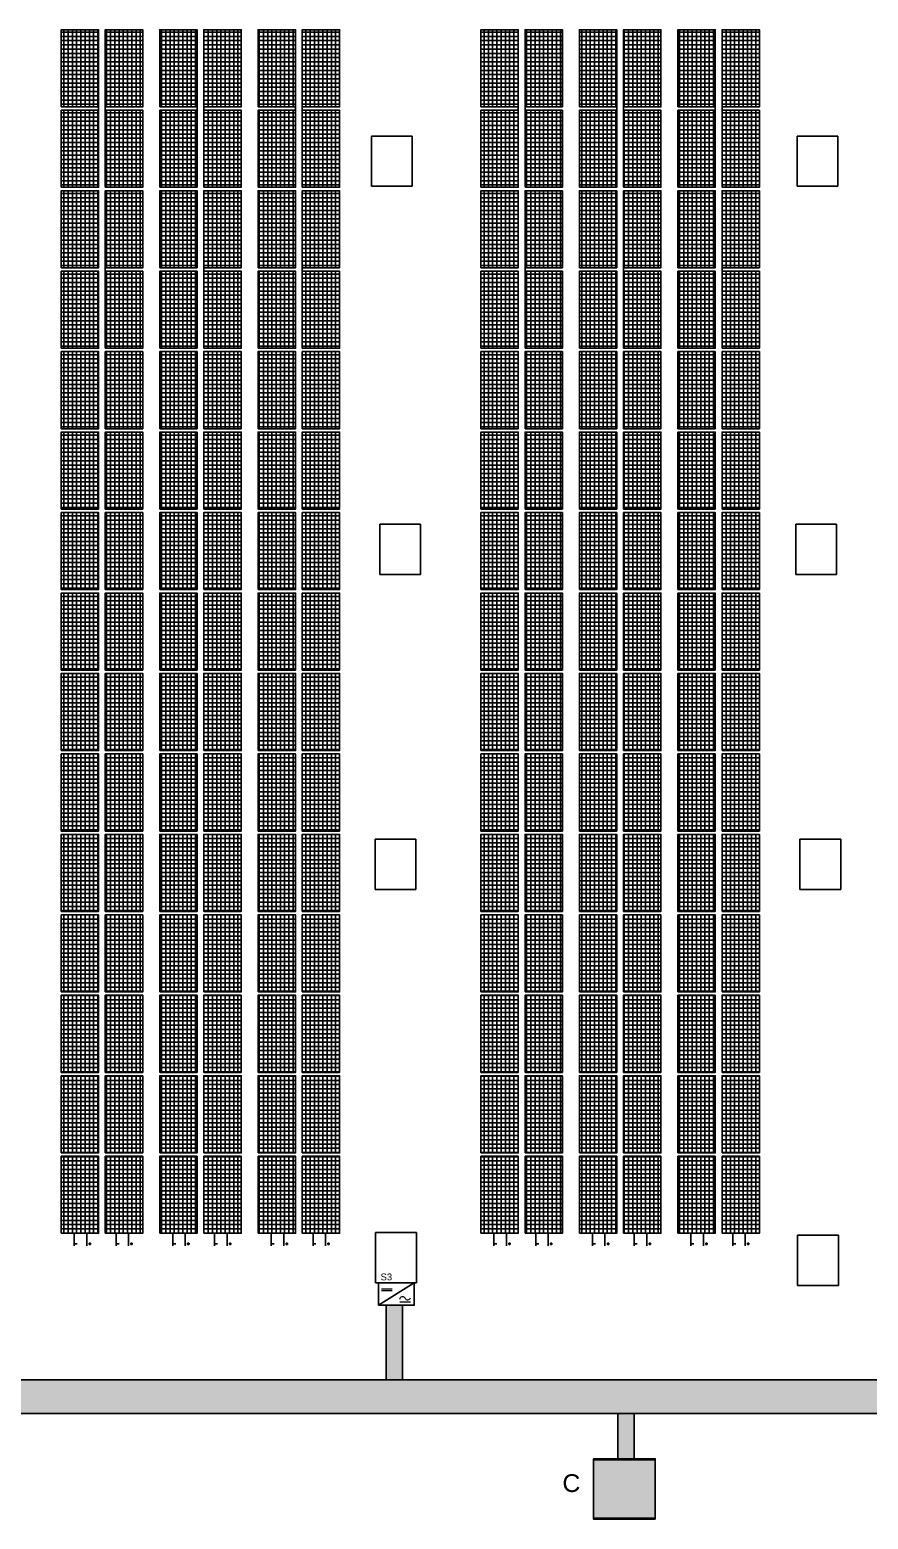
# Model space of a CAD drawing. Header units: inches. Extents: x 40 to 647, y 48 to 167.
# Drawn here: x 365.62 to 390.31, y 97.82 to 141.7 of the extents above; entities that cross this region are included whole.
import ezdxf

# ---------------------------------------------------------------- set-up
doc = ezdxf.new("R2010")
doc.units = ezdxf.units.IN
doc.header["$MEASUREMENT"] = 0
doc.layers.add('PDF2_Geometry', color=7, linetype='Continuous', true_color=0x2676ba)
doc.styles.get("Standard").update_dxf_attribs({"font": 'arial.ttf'})

msp = doc.modelspace()

# ---------------------------------------------------------------- hatches: boundary and pattern name
h = msp.add_hatch()
h.set_pattern_fill('NET', color=5)
h.paths.add_polyline_path([(368.945, 141.695), (367.845, 141.695), (367.845, 139.425), (368.945, 139.425)])
h.paths.add_polyline_path([(368.945, 139.325), (367.845, 139.325), (367.845, 137.055), (368.945, 137.055)])
h.paths.add_polyline_path([(368.945, 136.955), (367.845, 136.955), (367.845, 134.685), (368.945, 134.685)])
h.paths.add_polyline_path([(368.945, 134.585), (367.845, 134.585), (367.845, 132.315), (368.945, 132.315)])
h.paths.add_polyline_path([(368.945, 132.215), (367.845, 132.215), (367.845, 129.945), (368.945, 129.945)])
h.paths.add_polyline_path([(368.945, 129.845), (367.845, 129.845), (367.845, 127.575), (368.945, 127.575)])
h.paths.add_polyline_path([(368.945, 127.475), (367.845, 127.475), (367.845, 125.205), (368.945, 125.205)])
h.paths.add_polyline_path([(368.945, 125.105), (367.845, 125.105), (367.845, 122.835), (368.945, 122.835)])
h.paths.add_polyline_path([(368.945, 122.735), (367.845, 122.735), (367.845, 120.465), (368.945, 120.465)])
h.paths.add_polyline_path([(368.945, 120.365), (367.845, 120.365), (367.845, 118.095), (368.945, 118.095)])
h.paths.add_polyline_path([(368.945, 117.995), (367.845, 117.995), (367.845, 115.725), (368.945, 115.725)])
h.paths.add_polyline_path([(368.945, 115.625), (367.845, 115.625), (367.845, 113.355), (368.945, 113.355)])
h.paths.add_polyline_path([(368.945, 113.255), (367.845, 113.255), (367.845, 110.985), (368.945, 110.985)])
h.paths.add_polyline_path([(368.945, 110.885), (367.845, 110.885), (367.845, 108.615), (368.945, 108.615)])
h.paths.add_polyline_path([(368.945, 108.515), (367.845, 108.515), (367.845, 106.245), (368.945, 106.245)])
h.paths.add_polyline_path([(367.645, 108.515), (366.545, 108.515), (366.545, 106.245), (367.645, 106.245)])
h.paths.add_polyline_path([(367.645, 110.885), (366.545, 110.885), (366.545, 108.615), (367.645, 108.615)])
h.paths.add_polyline_path([(367.645, 113.255), (366.545, 113.255), (366.545, 110.985), (367.645, 110.985)])
h.paths.add_polyline_path([(367.645, 115.625), (366.545, 115.625), (366.545, 113.355), (367.645, 113.355)])
h.paths.add_polyline_path([(367.645, 117.995), (366.545, 117.995), (366.545, 115.725), (367.645, 115.725)])
h.paths.add_polyline_path([(367.645, 120.365), (366.545, 120.365), (366.545, 118.095), (367.645, 118.095)])
h.paths.add_polyline_path([(367.645, 122.735), (366.545, 122.735), (366.545, 120.465), (367.645, 120.465)])
h.paths.add_polyline_path([(367.645, 125.105), (366.545, 125.105), (366.545, 122.835), (367.645, 122.835)])
h.paths.add_polyline_path([(367.645, 127.475), (366.545, 127.475), (366.545, 125.205), (367.645, 125.205)])
h.paths.add_polyline_path([(367.645, 129.845), (366.545, 129.845), (366.545, 127.575), (367.645, 127.575)])
h.paths.add_polyline_path([(367.645, 132.215), (366.545, 132.215), (366.545, 129.945), (367.645, 129.945)])
h.paths.add_polyline_path([(367.645, 134.585), (366.545, 134.585), (366.545, 132.315), (367.645, 132.315)])
h.paths.add_polyline_path([(367.645, 136.955), (366.545, 136.955), (366.545, 134.685), (367.645, 134.685)])
h.paths.add_polyline_path([(367.645, 139.325), (366.545, 139.325), (366.545, 137.055), (367.645, 137.055)])
h.paths.add_polyline_path([(367.645, 141.695), (366.545, 141.695), (366.545, 139.425), (367.645, 139.425)])
h = msp.add_hatch()
h.set_pattern_fill('NET', color=5)
h.paths.add_polyline_path([(371.845, 141.695), (370.745, 141.695), (370.745, 139.425), (371.845, 139.425)])
h.paths.add_polyline_path([(371.845, 139.325), (370.745, 139.325), (370.745, 137.055), (371.845, 137.055)])
h.paths.add_polyline_path([(371.845, 136.955), (370.745, 136.955), (370.745, 134.685), (371.845, 134.685)])
h.paths.add_polyline_path([(371.845, 134.585), (370.745, 134.585), (370.745, 132.315), (371.845, 132.315)])
h.paths.add_polyline_path([(371.845, 132.215), (370.745, 132.215), (370.745, 129.945), (371.845, 129.945)])
h.paths.add_polyline_path([(371.845, 129.845), (370.745, 129.845), (370.745, 127.575), (371.845, 127.575)])
h.paths.add_polyline_path([(371.845, 127.475), (370.745, 127.475), (370.745, 125.205), (371.845, 125.205)])
h.paths.add_polyline_path([(371.845, 125.105), (370.745, 125.105), (370.745, 122.835), (371.845, 122.835)])
h.paths.add_polyline_path([(371.845, 122.735), (370.745, 122.735), (370.745, 120.465), (371.845, 120.465)])
h.paths.add_polyline_path([(371.845, 120.365), (370.745, 120.365), (370.745, 118.095), (371.845, 118.095)])
h.paths.add_polyline_path([(371.845, 117.995), (370.745, 117.995), (370.745, 115.725), (371.845, 115.725)])
h.paths.add_polyline_path([(371.845, 115.625), (370.745, 115.625), (370.745, 113.355), (371.845, 113.355)])
h.paths.add_polyline_path([(371.845, 113.255), (370.745, 113.255), (370.745, 110.985), (371.845, 110.985)])
h.paths.add_polyline_path([(371.845, 110.885), (370.745, 110.885), (370.745, 108.615), (371.845, 108.615)])
h.paths.add_polyline_path([(371.845, 108.515), (370.745, 108.515), (370.745, 106.245), (371.845, 106.245)])
h.paths.add_polyline_path([(370.545, 108.515), (369.445, 108.515), (369.445, 106.245), (370.545, 106.245)])
h.paths.add_polyline_path([(370.545, 110.885), (369.445, 110.885), (369.445, 108.615), (370.545, 108.615)])
h.paths.add_polyline_path([(370.545, 113.255), (369.445, 113.255), (369.445, 110.985), (370.545, 110.985)])
h.paths.add_polyline_path([(370.545, 115.625), (369.445, 115.625), (369.445, 113.355), (370.545, 113.355)])
h.paths.add_polyline_path([(370.545, 117.995), (369.445, 117.995), (369.445, 115.725), (370.545, 115.725)])
h.paths.add_polyline_path([(370.545, 120.365), (369.445, 120.365), (369.445, 118.095), (370.545, 118.095)])
h.paths.add_polyline_path([(370.545, 122.735), (369.445, 122.735), (369.445, 120.465), (370.545, 120.465)])
h.paths.add_polyline_path([(370.545, 125.105), (369.445, 125.105), (369.445, 122.835), (370.545, 122.835)])
h.paths.add_polyline_path([(370.545, 127.475), (369.445, 127.475), (369.445, 125.205), (370.545, 125.205)])
h.paths.add_polyline_path([(370.545, 129.845), (369.445, 129.845), (369.445, 127.575), (370.545, 127.575)])
h.paths.add_polyline_path([(370.545, 132.215), (369.445, 132.215), (369.445, 129.945), (370.545, 129.945)])
h.paths.add_polyline_path([(370.545, 134.585), (369.445, 134.585), (369.445, 132.315), (370.545, 132.315)])
h.paths.add_polyline_path([(370.545, 136.955), (369.445, 136.955), (369.445, 134.685), (370.545, 134.685)])
h.paths.add_polyline_path([(370.545, 139.325), (369.445, 139.325), (369.445, 137.055), (370.545, 137.055)])
h.paths.add_polyline_path([(370.545, 141.695), (369.445, 141.695), (369.445, 139.425), (370.545, 139.425)])
h = msp.add_hatch()
h.set_pattern_fill('NET', color=5)
h.paths.add_polyline_path([(374.745, 141.695), (373.645, 141.695), (373.645, 139.425), (374.745, 139.425)])
h.paths.add_polyline_path([(374.745, 139.325), (373.645, 139.325), (373.645, 137.055), (374.745, 137.055)])
h.paths.add_polyline_path([(374.745, 136.955), (373.645, 136.955), (373.645, 134.685), (374.745, 134.685)])
h.paths.add_polyline_path([(374.745, 134.585), (373.645, 134.585), (373.645, 132.315), (374.745, 132.315)])
h.paths.add_polyline_path([(374.745, 132.215), (373.645, 132.215), (373.645, 129.945), (374.745, 129.945)])
h.paths.add_polyline_path([(374.745, 129.845), (373.645, 129.845), (373.645, 127.575), (374.745, 127.575)])
h.paths.add_polyline_path([(374.745, 127.475), (373.645, 127.475), (373.645, 125.205), (374.745, 125.205)])
h.paths.add_polyline_path([(374.745, 125.105), (373.645, 125.105), (373.645, 122.835), (374.745, 122.835)])
h.paths.add_polyline_path([(374.745, 122.735), (373.645, 122.735), (373.645, 120.465), (374.745, 120.465)])
h.paths.add_polyline_path([(374.745, 120.365), (373.645, 120.365), (373.645, 118.095), (374.745, 118.095)])
h.paths.add_polyline_path([(374.745, 117.995), (373.645, 117.995), (373.645, 115.725), (374.745, 115.725)])
h.paths.add_polyline_path([(374.745, 115.625), (373.645, 115.625), (373.645, 113.355), (374.745, 113.355)])
h.paths.add_polyline_path([(374.745, 113.255), (373.645, 113.255), (373.645, 110.985), (374.745, 110.985)])
h.paths.add_polyline_path([(374.745, 110.885), (373.645, 110.885), (373.645, 108.615), (374.745, 108.615)])
h.paths.add_polyline_path([(374.745, 108.515), (373.645, 108.515), (373.645, 106.245), (374.745, 106.245)])
h.paths.add_polyline_path([(373.445, 108.515), (372.345, 108.515), (372.345, 106.245), (373.445, 106.245)])
h.paths.add_polyline_path([(373.445, 110.885), (372.345, 110.885), (372.345, 108.615), (373.445, 108.615)])
h.paths.add_polyline_path([(373.445, 113.255), (372.345, 113.255), (372.345, 110.985), (373.445, 110.985)])
h.paths.add_polyline_path([(373.445, 115.625), (372.345, 115.625), (372.345, 113.355), (373.445, 113.355)])
h.paths.add_polyline_path([(373.445, 117.995), (372.345, 117.995), (372.345, 115.725), (373.445, 115.725)])
h.paths.add_polyline_path([(373.445, 120.365), (372.345, 120.365), (372.345, 118.095), (373.445, 118.095)])
h.paths.add_polyline_path([(373.445, 122.735), (372.345, 122.735), (372.345, 120.465), (373.445, 120.465)])
h.paths.add_polyline_path([(373.445, 125.105), (372.345, 125.105), (372.345, 122.835), (373.445, 122.835)])
h.paths.add_polyline_path([(373.445, 127.475), (372.345, 127.475), (372.345, 125.205), (373.445, 125.205)])
h.paths.add_polyline_path([(373.445, 129.845), (372.345, 129.845), (372.345, 127.575), (373.445, 127.575)])
h.paths.add_polyline_path([(373.445, 132.215), (372.345, 132.215), (372.345, 129.945), (373.445, 129.945)])
h.paths.add_polyline_path([(373.445, 134.585), (372.345, 134.585), (372.345, 132.315), (373.445, 132.315)])
h.paths.add_polyline_path([(373.445, 136.955), (372.345, 136.955), (372.345, 134.685), (373.445, 134.685)])
h.paths.add_polyline_path([(373.445, 139.325), (372.345, 139.325), (372.345, 137.055), (373.445, 137.055)])
h.paths.add_polyline_path([(373.445, 141.695), (372.345, 141.695), (372.345, 139.425), (373.445, 139.425)])
h = msp.add_hatch()
h.set_pattern_fill('NET', color=5)
h.paths.add_polyline_path([(381.303, 141.695), (380.203, 141.695), (380.203, 139.425), (381.303, 139.425)])
h.paths.add_polyline_path([(381.303, 139.325), (380.203, 139.325), (380.203, 137.055), (381.303, 137.055)])
h.paths.add_polyline_path([(381.303, 136.955), (380.203, 136.955), (380.203, 134.685), (381.303, 134.685)])
h.paths.add_polyline_path([(381.303, 134.585), (380.203, 134.585), (380.203, 132.315), (381.303, 132.315)])
h.paths.add_polyline_path([(381.303, 132.215), (380.203, 132.215), (380.203, 129.945), (381.303, 129.945)])
h.paths.add_polyline_path([(381.303, 129.845), (380.203, 129.845), (380.203, 127.575), (381.303, 127.575)])
h.paths.add_polyline_path([(381.303, 127.475), (380.203, 127.475), (380.203, 125.205), (381.303, 125.205)])
h.paths.add_polyline_path([(381.303, 125.105), (380.203, 125.105), (380.203, 122.835), (381.303, 122.835)])
h.paths.add_polyline_path([(381.303, 122.735), (380.203, 122.735), (380.203, 120.465), (381.303, 120.465)])
h.paths.add_polyline_path([(381.303, 120.365), (380.203, 120.365), (380.203, 118.095), (381.303, 118.095)])
h.paths.add_polyline_path([(381.303, 117.995), (380.203, 117.995), (380.203, 115.725), (381.303, 115.725)])
h.paths.add_polyline_path([(381.303, 115.625), (380.203, 115.625), (380.203, 113.355), (381.303, 113.355)])
h.paths.add_polyline_path([(381.303, 113.255), (380.203, 113.255), (380.203, 110.985), (381.303, 110.985)])
h.paths.add_polyline_path([(381.303, 110.885), (380.203, 110.885), (380.203, 108.615), (381.303, 108.615)])
h.paths.add_polyline_path([(381.303, 108.515), (380.203, 108.515), (380.203, 106.245), (381.303, 106.245)])
h.paths.add_polyline_path([(380.003, 108.515), (378.903, 108.515), (378.903, 106.245), (380.003, 106.245)])
h.paths.add_polyline_path([(380.003, 110.885), (378.903, 110.885), (378.903, 108.615), (380.003, 108.615)])
h.paths.add_polyline_path([(380.003, 113.255), (378.903, 113.255), (378.903, 110.985), (380.003, 110.985)])
h.paths.add_polyline_path([(380.003, 115.625), (378.903, 115.625), (378.903, 113.355), (380.003, 113.355)])
h.paths.add_polyline_path([(380.003, 117.995), (378.903, 117.995), (378.903, 115.725), (380.003, 115.725)])
h.paths.add_polyline_path([(380.003, 120.365), (378.903, 120.365), (378.903, 118.095), (380.003, 118.095)])
h.paths.add_polyline_path([(380.003, 122.735), (378.903, 122.735), (378.903, 120.465), (380.003, 120.465)])
h.paths.add_polyline_path([(380.003, 125.105), (378.903, 125.105), (378.903, 122.835), (380.003, 122.835)])
h.paths.add_polyline_path([(380.003, 127.475), (378.903, 127.475), (378.903, 125.205), (380.003, 125.205)])
h.paths.add_polyline_path([(380.003, 129.845), (378.903, 129.845), (378.903, 127.575), (380.003, 127.575)])
h.paths.add_polyline_path([(380.003, 132.215), (378.903, 132.215), (378.903, 129.945), (380.003, 129.945)])
h.paths.add_polyline_path([(380.003, 134.585), (378.903, 134.585), (378.903, 132.315), (380.003, 132.315)])
h.paths.add_polyline_path([(380.003, 136.955), (378.903, 136.955), (378.903, 134.685), (380.003, 134.685)])
h.paths.add_polyline_path([(380.003, 139.325), (378.903, 139.325), (378.903, 137.055), (380.003, 137.055)])
h.paths.add_polyline_path([(380.003, 141.695), (378.903, 141.695), (378.903, 139.425), (380.003, 139.425)])
h = msp.add_hatch()
h.set_pattern_fill('NET', color=5)
h.paths.add_polyline_path([(382.903, 141.695), (381.803, 141.695), (381.803, 139.425), (382.903, 139.425)])
h.paths.add_polyline_path([(382.903, 139.325), (381.803, 139.325), (381.803, 137.055), (382.903, 137.055)])
h.paths.add_polyline_path([(382.903, 136.955), (381.803, 136.955), (381.803, 134.685), (382.903, 134.685)])
h.paths.add_polyline_path([(382.903, 134.585), (381.803, 134.585), (381.803, 132.315), (382.903, 132.315)])
h.paths.add_polyline_path([(382.903, 132.215), (381.803, 132.215), (381.803, 129.945), (382.903, 129.945)])
h.paths.add_polyline_path([(382.903, 129.845), (381.803, 129.845), (381.803, 127.575), (382.903, 127.575)])
h.paths.add_polyline_path([(382.903, 127.475), (381.803, 127.475), (381.803, 125.205), (382.903, 125.205)])
h.paths.add_polyline_path([(382.903, 125.105), (381.803, 125.105), (381.803, 122.835), (382.903, 122.835)])
h.paths.add_polyline_path([(382.903, 122.735), (381.803, 122.735), (381.803, 120.465), (382.903, 120.465)])
h.paths.add_polyline_path([(382.903, 120.365), (381.803, 120.365), (381.803, 118.095), (382.903, 118.095)])
h.paths.add_polyline_path([(382.903, 117.995), (381.803, 117.995), (381.803, 115.725), (382.903, 115.725)])
h.paths.add_polyline_path([(382.903, 115.625), (381.803, 115.625), (381.803, 113.355), (382.903, 113.355)])
h.paths.add_polyline_path([(382.903, 113.255), (381.803, 113.255), (381.803, 110.985), (382.903, 110.985)])
h.paths.add_polyline_path([(382.903, 110.885), (381.803, 110.885), (381.803, 108.615), (382.903, 108.615)])
h.paths.add_polyline_path([(382.903, 108.515), (381.803, 108.515), (381.803, 106.245), (382.903, 106.245)])
h = msp.add_hatch()
h.set_pattern_fill('NET', color=5)
h.paths.add_polyline_path([(384.203, 141.695), (383.103, 141.695), (383.103, 139.425), (384.203, 139.425)])
h.paths.add_polyline_path([(384.203, 139.325), (383.103, 139.325), (383.103, 137.055), (384.203, 137.055)])
h.paths.add_polyline_path([(384.203, 136.955), (383.103, 136.955), (383.103, 134.685), (384.203, 134.685)])
h.paths.add_polyline_path([(384.203, 134.585), (383.103, 134.585), (383.103, 132.315), (384.203, 132.315)])
h.paths.add_polyline_path([(384.203, 132.215), (383.103, 132.215), (383.103, 129.945), (384.203, 129.945)])
h.paths.add_polyline_path([(384.203, 129.845), (383.103, 129.845), (383.103, 127.575), (384.203, 127.575)])
h.paths.add_polyline_path([(384.203, 127.475), (383.103, 127.475), (383.103, 125.205), (384.203, 125.205)])
h.paths.add_polyline_path([(384.203, 125.105), (383.103, 125.105), (383.103, 122.835), (384.203, 122.835)])
h.paths.add_polyline_path([(384.203, 122.735), (383.103, 122.735), (383.103, 120.465), (384.203, 120.465)])
h.paths.add_polyline_path([(384.203, 120.365), (383.103, 120.365), (383.103, 118.095), (384.203, 118.095)])
h.paths.add_polyline_path([(384.203, 117.995), (383.103, 117.995), (383.103, 115.725), (384.203, 115.725)])
h.paths.add_polyline_path([(384.203, 115.625), (383.103, 115.625), (383.103, 113.355), (384.203, 113.355)])
h.paths.add_polyline_path([(384.203, 113.255), (383.103, 113.255), (383.103, 110.985), (384.203, 110.985)])
h.paths.add_polyline_path([(384.203, 110.885), (383.103, 110.885), (383.103, 108.615), (384.203, 108.615)])
h.paths.add_polyline_path([(384.203, 108.515), (383.103, 108.515), (383.103, 106.245), (384.203, 106.245)])
h = msp.add_hatch()
h.set_pattern_fill('NET', color=5)
h.paths.add_polyline_path([(385.803, 141.695), (384.703, 141.695), (384.703, 139.425), (385.803, 139.425)])
h.paths.add_polyline_path([(385.803, 139.325), (384.703, 139.325), (384.703, 137.055), (385.803, 137.055)])
h.paths.add_polyline_path([(385.803, 136.955), (384.703, 136.955), (384.703, 134.685), (385.803, 134.685)])
h.paths.add_polyline_path([(385.803, 134.585), (384.703, 134.585), (384.703, 132.315), (385.803, 132.315)])
h.paths.add_polyline_path([(385.803, 132.215), (384.703, 132.215), (384.703, 129.945), (385.803, 129.945)])
h.paths.add_polyline_path([(385.803, 129.845), (384.703, 129.845), (384.703, 127.575), (385.803, 127.575)])
h.paths.add_polyline_path([(385.803, 127.475), (384.703, 127.475), (384.703, 125.205), (385.803, 125.205)])
h.paths.add_polyline_path([(385.803, 125.105), (384.703, 125.105), (384.703, 122.835), (385.803, 122.835)])
h.paths.add_polyline_path([(385.803, 122.735), (384.703, 122.735), (384.703, 120.465), (385.803, 120.465)])
h.paths.add_polyline_path([(385.803, 120.365), (384.703, 120.365), (384.703, 118.095), (385.803, 118.095)])
h.paths.add_polyline_path([(385.803, 117.995), (384.703, 117.995), (384.703, 115.725), (385.803, 115.725)])
h.paths.add_polyline_path([(385.803, 115.625), (384.703, 115.625), (384.703, 113.355), (385.803, 113.355)])
h.paths.add_polyline_path([(385.803, 113.255), (384.703, 113.255), (384.703, 110.985), (385.803, 110.985)])
h.paths.add_polyline_path([(385.803, 110.885), (384.703, 110.885), (384.703, 108.615), (385.803, 108.615)])
h.paths.add_polyline_path([(385.803, 108.515), (384.703, 108.515), (384.703, 106.245), (385.803, 106.245)])
h = msp.add_hatch()
h.set_pattern_fill('NET', color=5)
h.paths.add_polyline_path([(387.103, 141.695), (386.003, 141.695), (386.003, 139.425), (387.103, 139.425)])
h.paths.add_polyline_path([(387.103, 139.325), (386.003, 139.325), (386.003, 137.055), (387.103, 137.055)])
h.paths.add_polyline_path([(387.103, 136.955), (386.003, 136.955), (386.003, 134.685), (387.103, 134.685)])
h.paths.add_polyline_path([(387.103, 134.585), (386.003, 134.585), (386.003, 132.315), (387.103, 132.315)])
h.paths.add_polyline_path([(387.103, 132.215), (386.003, 132.215), (386.003, 129.945), (387.103, 129.945)])
h.paths.add_polyline_path([(387.103, 129.845), (386.003, 129.845), (386.003, 127.575), (387.103, 127.575)])
h.paths.add_polyline_path([(387.103, 127.475), (386.003, 127.475), (386.003, 125.205), (387.103, 125.205)])
h.paths.add_polyline_path([(387.103, 125.105), (386.003, 125.105), (386.003, 122.835), (387.103, 122.835)])
h.paths.add_polyline_path([(387.103, 122.735), (386.003, 122.735), (386.003, 120.465), (387.103, 120.465)])
h.paths.add_polyline_path([(387.103, 120.365), (386.003, 120.365), (386.003, 118.095), (387.103, 118.095)])
h.paths.add_polyline_path([(387.103, 117.995), (386.003, 117.995), (386.003, 115.725), (387.103, 115.725)])
h.paths.add_polyline_path([(387.103, 115.625), (386.003, 115.625), (386.003, 113.355), (387.103, 113.355)])
h.paths.add_polyline_path([(387.103, 113.255), (386.003, 113.255), (386.003, 110.985), (387.103, 110.985)])
h.paths.add_polyline_path([(387.103, 110.885), (386.003, 110.885), (386.003, 108.615), (387.103, 108.615)])
h.paths.add_polyline_path([(387.103, 108.515), (386.003, 108.515), (386.003, 106.245), (387.103, 106.245)])
h = msp.add_hatch(color=9)
h.dxf.hatch_style = 1
h.paths.add_polyline_path([(376.591, 104.124), (376.111, 104.124), (376.111, 101.933), (376.591, 101.933)])
h = msp.add_hatch(color=9)
h.dxf.hatch_style = 1
h.paths.add_polyline_path([(298.569, 101.827), (263.154, 101.767), (263.154, 100.776), (298.569, 100.836)])
h.paths.add_polyline_path([(447.567, 101.933), (301.172, 101.933), (301.172, 100.942), (447.567, 100.942)])
h = msp.add_hatch(color=9)
h.dxf.hatch_style = 1
h.paths.add_polyline_path([(382.934, 99.606), (383.414, 99.606), (383.414, 100.97), (382.934, 100.97)])
h = msp.add_hatch(color=1)
h.dxf.hatch_style = 1
h.paths.add_polyline_path([(382.934, 99.572), (383.414, 99.572), (383.414, 100.936), (382.934, 100.936)])
h = msp.add_hatch(color=1)
h.dxf.hatch_style = 1
h.paths.add_polyline_path([(382.223, 99.605), (382.223, 97.858), (384.035, 97.858), (384.035, 99.605)])
h = msp.add_hatch(color=3)
h.dxf.hatch_style = 1
h.paths.add_polyline_path([(382.223, 99.571), (382.223, 97.824), (384.035, 97.824), (384.035, 99.571)])

# ---------------------------------------------------------------- linework, layer by layer
for p, q in [((367.645, 139.425), (367.645, 139.325)), ((367.845, 139.425), (367.845, 139.325)), ((370.545, 139.425), (370.545, 139.325)), ((370.745, 139.425), (370.745, 139.325)), ((373.445, 139.425), (373.445, 139.325)), ((373.645, 139.425), (373.645, 139.325)), ((380.003, 139.425), (380.003, 139.325)), ((380.203, 139.425), (380.203, 139.325)), ((382.903, 139.425), (382.903, 139.325)), ((383.103, 139.425), (383.103, 139.325)), ((385.803, 139.425), (385.803, 139.325)), ((386.003, 139.425), (386.003, 139.325)), ((375.683, 138.565), (376.883, 138.565)), ((375.683, 137.084), (375.683, 138.565)), ((376.883, 138.565), (376.883, 138.284)), ((376.883, 138.284), (376.883, 138.284)), ((376.883, 138.284), (376.883, 137.084)), ((388.218, 138.565), (389.418, 138.565)), ((388.218, 137.084), (388.218, 138.565)), ((389.418, 138.565), (389.418, 138.284)), ((389.418, 138.284), (389.418, 138.284)), ((389.418, 138.284), (389.418, 137.084)), ((376.883, 137.084), (375.683, 137.084)), ((389.418, 137.084), (388.218, 137.084)), ((367.845, 134.685), (367.845, 134.585)), ((370.745, 134.685), (370.745, 134.585)), ((373.645, 134.685), (373.645, 134.585)), ((380.203, 134.685), (380.203, 134.585)), ((383.103, 134.685), (383.103, 134.585)), ((386.003, 134.685), (386.003, 134.585)), ((375.925, 127.129), (377.125, 127.129)), ((375.925, 125.649), (375.925, 127.129)), ((377.125, 127.129), (377.125, 126.849)), ((377.125, 126.849), (377.125, 126.849)), ((377.125, 126.849), (377.125, 125.649)), ((388.178, 127.129), (389.378, 127.129)), ((388.178, 125.649), (388.178, 127.129)), ((389.378, 127.129), (389.378, 126.849)), ((389.378, 126.849), (389.378, 126.849)), ((389.378, 126.849), (389.378, 125.649)), ((377.125, 125.649), (375.925, 125.649)), ((389.378, 125.649), (388.178, 125.649)), ((375.79, 117.853), (376.99, 117.853)), ((375.79, 116.373), (375.79, 117.853)), ((376.99, 117.853), (376.99, 117.573)), ((388.299, 117.853), (389.499, 117.853)), ((388.299, 116.373), (388.299, 117.853)), ((389.499, 117.853), (389.499, 117.573)), ((376.99, 117.573), (376.99, 117.573)), ((376.99, 117.573), (376.99, 116.373)), ((389.499, 117.573), (389.499, 117.573)), ((389.499, 117.573), (389.499, 116.373)), ((376.99, 116.373), (375.79, 116.373)), ((389.499, 116.373), (388.299, 116.373)), ((375.804, 106.264), (377.004, 106.264)), ((375.804, 104.784), (375.804, 106.264)), ((377.004, 106.264), (377.004, 105.984)), ((388.23, 106.193), (389.43, 106.193)), ((388.23, 104.712), (388.23, 106.193)), ((389.43, 106.193), (389.43, 105.912)), ((366.939, 105.936), (367.019, 105.936)), ((367.349, 105.936), (367.429, 105.936)), ((367.389, 105.975), (367.389, 105.896)), ((368.169, 105.936), (368.248, 105.936)), ((368.579, 105.936), (368.658, 105.936)), ((368.619, 105.975), (368.619, 105.896)), ((369.839, 105.936), (369.919, 105.936)), ((370.249, 105.936), (370.329, 105.936)), ((370.289, 105.975), (370.289, 105.896)), ((371.069, 105.936), (371.148, 105.936)), ((371.479, 105.936), (371.558, 105.936)), ((371.519, 105.975), (371.519, 105.896)), ((372.739, 105.936), (372.819, 105.936)), ((373.149, 105.936), (373.229, 105.936)), ((373.189, 105.975), (373.189, 105.896)), ((373.969, 105.936), (374.048, 105.936)), ((374.379, 105.936), (374.458, 105.936)), ((374.419, 105.975), (374.419, 105.896)), ((377.004, 105.984), (377.004, 105.984)), ((377.004, 105.984), (377.004, 104.784)), ((379.297, 105.936), (379.377, 105.936)), ((379.707, 105.936), (379.787, 105.936)), ((379.747, 105.975), (379.747, 105.896)), ((380.527, 105.936), (380.606, 105.936)), ((380.937, 105.936), (381.016, 105.936)), ((380.976, 105.975), (380.976, 105.896)), ((382.197, 105.936), (382.277, 105.936)), ((382.607, 105.936), (382.687, 105.936)), ((382.647, 105.975), (382.647, 105.896)), ((383.427, 105.936), (383.506, 105.936)), ((383.837, 105.936), (383.916, 105.936)), ((383.876, 105.975), (383.876, 105.896)), ((385.097, 105.936), (385.177, 105.936)), ((385.507, 105.936), (385.587, 105.936)), ((385.547, 105.975), (385.547, 105.896)), ((386.327, 105.936), (386.406, 105.936)), ((386.737, 105.936), (386.816, 105.936)), ((386.776, 105.975), (386.776, 105.896)), ((389.43, 105.912), (389.43, 105.912)), ((389.43, 105.912), (389.43, 104.712)), ((377.004, 104.784), (375.804, 104.784)), ((376.94, 104.784), (375.89, 104.124)), ((389.43, 104.712), (388.23, 104.712))]:
    msp.add_line(p, q)
at = {"color": 1}
for p, q in [((366.931, 105.88), (366.931, 106.245)), ((368.161, 105.88), (368.161, 106.245)), ((369.831, 105.88), (369.831, 106.245)), ((371.061, 105.88), (371.061, 106.245)), ((372.731, 105.88), (372.731, 106.245)), ((373.961, 105.88), (373.961, 106.245)), ((379.289, 105.88), (379.289, 106.245)), ((380.519, 105.88), (380.519, 106.245)), ((382.189, 105.88), (382.189, 106.245)), ((383.419, 105.88), (383.419, 106.245)), ((385.089, 105.88), (385.089, 106.245)), ((386.319, 105.88), (386.319, 106.245))]:
    msp.add_line(p, q, dxfattribs=at)
at = {"color": 5}
for p, q in [((367.298, 105.88), (367.298, 106.245)), ((368.528, 105.88), (368.528, 106.245)), ((370.198, 105.88), (370.198, 106.245)), ((371.428, 105.88), (371.428, 106.245)), ((373.098, 105.88), (373.098, 106.245)), ((374.328, 105.88), (374.328, 106.245)), ((379.656, 105.88), (379.656, 106.245)), ((380.886, 105.88), (380.886, 106.245)), ((382.556, 105.88), (382.556, 106.245)), ((383.786, 105.88), (383.786, 106.245)), ((385.456, 105.88), (385.456, 106.245)), ((386.686, 105.88), (386.686, 106.245))]:
    msp.add_line(p, q, dxfattribs=at)
for points in [[(366.545, 139.425), (367.645, 139.425), (367.645, 141.695), (366.545, 141.695)], [(367.845, 139.425), (368.945, 139.425), (368.945, 141.695), (367.845, 141.695)], [(369.445, 139.425), (370.545, 139.425), (370.545, 141.695), (369.445, 141.695)], [(370.745, 139.425), (371.845, 139.425), (371.845, 141.695), (370.745, 141.695)], [(372.345, 139.425), (373.445, 139.425), (373.445, 141.695), (372.345, 141.695)], [(373.645, 139.425), (374.745, 139.425), (374.745, 141.695), (373.645, 141.695)], [(378.903, 139.425), (380.003, 139.425), (380.003, 141.695), (378.903, 141.695)], [(380.203, 139.425), (381.303, 139.425), (381.303, 141.695), (380.203, 141.695)], [(381.803, 139.425), (382.903, 139.425), (382.903, 141.695), (381.803, 141.695)], [(383.103, 139.425), (384.203, 139.425), (384.203, 141.695), (383.103, 141.695)], [(384.703, 139.425), (385.803, 139.425), (385.803, 141.695), (384.703, 141.695)], [(386.003, 139.425), (387.103, 139.425), (387.103, 141.695), (386.003, 141.695)], [(366.545, 137.055), (367.645, 137.055), (367.645, 139.325), (366.545, 139.325)], [(367.845, 137.055), (368.945, 137.055), (368.945, 139.325), (367.845, 139.325)], [(369.445, 137.055), (370.545, 137.055), (370.545, 139.325), (369.445, 139.325)], [(370.745, 137.055), (371.845, 137.055), (371.845, 139.325), (370.745, 139.325)], [(372.345, 137.055), (373.445, 137.055), (373.445, 139.325), (372.345, 139.325)], [(373.645, 137.055), (374.745, 137.055), (374.745, 139.325), (373.645, 139.325)], [(378.903, 137.055), (380.003, 137.055), (380.003, 139.325), (378.903, 139.325)], [(380.203, 137.055), (381.303, 137.055), (381.303, 139.325), (380.203, 139.325)], [(381.803, 137.055), (382.903, 137.055), (382.903, 139.325), (381.803, 139.325)], [(383.103, 137.055), (384.203, 137.055), (384.203, 139.325), (383.103, 139.325)], [(384.703, 137.055), (385.803, 137.055), (385.803, 139.325), (384.703, 139.325)], [(386.003, 137.055), (387.103, 137.055), (387.103, 139.325), (386.003, 139.325)], [(366.545, 134.685), (367.645, 134.685), (367.645, 136.955), (366.545, 136.955)], [(367.845, 134.685), (368.945, 134.685), (368.945, 136.955), (367.845, 136.955)], [(369.445, 134.685), (370.545, 134.685), (370.545, 136.955), (369.445, 136.955)], [(370.745, 134.685), (371.845, 134.685), (371.845, 136.955), (370.745, 136.955)], [(372.345, 134.685), (373.445, 134.685), (373.445, 136.955), (372.345, 136.955)], [(373.645, 134.685), (374.745, 134.685), (374.745, 136.955), (373.645, 136.955)], [(378.903, 134.685), (380.003, 134.685), (380.003, 136.955), (378.903, 136.955)], [(380.203, 134.685), (381.303, 134.685), (381.303, 136.955), (380.203, 136.955)], [(381.803, 134.685), (382.903, 134.685), (382.903, 136.955), (381.803, 136.955)], [(383.103, 134.685), (384.203, 134.685), (384.203, 136.955), (383.103, 136.955)], [(384.703, 134.685), (385.803, 134.685), (385.803, 136.955), (384.703, 136.955)], [(386.003, 134.685), (387.103, 134.685), (387.103, 136.955), (386.003, 136.955)], [(366.545, 132.315), (367.645, 132.315), (367.645, 134.585), (366.545, 134.585)], [(367.845, 132.315), (368.945, 132.315), (368.945, 134.585), (367.845, 134.585)], [(369.445, 132.315), (370.545, 132.315), (370.545, 134.585), (369.445, 134.585)], [(370.745, 132.315), (371.845, 132.315), (371.845, 134.585), (370.745, 134.585)], [(372.345, 132.315), (373.445, 132.315), (373.445, 134.585), (372.345, 134.585)], [(373.645, 132.315), (374.745, 132.315), (374.745, 134.585), (373.645, 134.585)], [(378.903, 132.315), (380.003, 132.315), (380.003, 134.585), (378.903, 134.585)], [(380.203, 132.315), (381.303, 132.315), (381.303, 134.585), (380.203, 134.585)], [(381.803, 132.315), (382.903, 132.315), (382.903, 134.585), (381.803, 134.585)], [(383.103, 132.315), (384.203, 132.315), (384.203, 134.585), (383.103, 134.585)], [(384.703, 132.315), (385.803, 132.315), (385.803, 134.585), (384.703, 134.585)], [(386.003, 132.315), (387.103, 132.315), (387.103, 134.585), (386.003, 134.585)], [(366.545, 129.945), (367.645, 129.945), (367.645, 132.215), (366.545, 132.215)], [(367.845, 129.945), (368.945, 129.945), (368.945, 132.215), (367.845, 132.215)], [(369.445, 129.945), (370.545, 129.945), (370.545, 132.215), (369.445, 132.215)], [(370.745, 129.945), (371.845, 129.945), (371.845, 132.215), (370.745, 132.215)], [(372.345, 129.945), (373.445, 129.945), (373.445, 132.215), (372.345, 132.215)], [(373.645, 129.945), (374.745, 129.945), (374.745, 132.215), (373.645, 132.215)], [(378.903, 129.945), (380.003, 129.945), (380.003, 132.215), (378.903, 132.215)], [(380.203, 129.945), (381.303, 129.945), (381.303, 132.215), (380.203, 132.215)], [(381.803, 129.945), (382.903, 129.945), (382.903, 132.215), (381.803, 132.215)], [(383.103, 129.945), (384.203, 129.945), (384.203, 132.215), (383.103, 132.215)], [(384.703, 129.945), (385.803, 129.945), (385.803, 132.215), (384.703, 132.215)], [(386.003, 129.945), (387.103, 129.945), (387.103, 132.215), (386.003, 132.215)], [(366.545, 127.575), (367.645, 127.575), (367.645, 129.845), (366.545, 129.845)], [(367.845, 127.575), (368.945, 127.575), (368.945, 129.845), (367.845, 129.845)], [(369.445, 127.575), (370.545, 127.575), (370.545, 129.845), (369.445, 129.845)], [(370.745, 127.575), (371.845, 127.575), (371.845, 129.845), (370.745, 129.845)], [(372.345, 127.575), (373.445, 127.575), (373.445, 129.845), (372.345, 129.845)], [(373.645, 127.575), (374.745, 127.575), (374.745, 129.845), (373.645, 129.845)], [(378.903, 127.575), (380.003, 127.575), (380.003, 129.845), (378.903, 129.845)], [(380.203, 127.575), (381.303, 127.575), (381.303, 129.845), (380.203, 129.845)], [(381.803, 127.575), (382.903, 127.575), (382.903, 129.845), (381.803, 129.845)], [(383.103, 127.575), (384.203, 127.575), (384.203, 129.845), (383.103, 129.845)], [(384.703, 127.575), (385.803, 127.575), (385.803, 129.845), (384.703, 129.845)], [(386.003, 127.575), (387.103, 127.575), (387.103, 129.845), (386.003, 129.845)], [(366.545, 125.205), (367.645, 125.205), (367.645, 127.475), (366.545, 127.475)], [(367.845, 125.205), (368.945, 125.205), (368.945, 127.475), (367.845, 127.475)], [(369.445, 125.205), (370.545, 125.205), (370.545, 127.475), (369.445, 127.475)], [(370.745, 125.205), (371.845, 125.205), (371.845, 127.475), (370.745, 127.475)], [(372.345, 125.205), (373.445, 125.205), (373.445, 127.475), (372.345, 127.475)], [(373.645, 125.205), (374.745, 125.205), (374.745, 127.475), (373.645, 127.475)], [(378.903, 125.205), (380.003, 125.205), (380.003, 127.475), (378.903, 127.475)], [(380.203, 125.205), (381.303, 125.205), (381.303, 127.475), (380.203, 127.475)], [(381.803, 125.205), (382.903, 125.205), (382.903, 127.475), (381.803, 127.475)], [(383.103, 125.205), (384.203, 125.205), (384.203, 127.475), (383.103, 127.475)], [(384.703, 125.205), (385.803, 125.205), (385.803, 127.475), (384.703, 127.475)], [(386.003, 125.205), (387.103, 125.205), (387.103, 127.475), (386.003, 127.475)], [(366.545, 122.835), (367.645, 122.835), (367.645, 125.105), (366.545, 125.105)], [(367.845, 122.835), (368.945, 122.835), (368.945, 125.105), (367.845, 125.105)], [(369.445, 122.835), (370.545, 122.835), (370.545, 125.105), (369.445, 125.105)], [(370.745, 122.835), (371.845, 122.835), (371.845, 125.105), (370.745, 125.105)], [(372.345, 122.835), (373.445, 122.835), (373.445, 125.105), (372.345, 125.105)], [(373.645, 122.835), (374.745, 122.835), (374.745, 125.105), (373.645, 125.105)], [(378.903, 122.835), (380.003, 122.835), (380.003, 125.105), (378.903, 125.105)], [(380.203, 122.835), (381.303, 122.835), (381.303, 125.105), (380.203, 125.105)], [(381.803, 122.835), (382.903, 122.835), (382.903, 125.105), (381.803, 125.105)], [(383.103, 122.835), (384.203, 122.835), (384.203, 125.105), (383.103, 125.105)], [(384.703, 122.835), (385.803, 122.835), (385.803, 125.105), (384.703, 125.105)], [(386.003, 122.835), (387.103, 122.835), (387.103, 125.105), (386.003, 125.105)], [(366.545, 120.465), (367.645, 120.465), (367.645, 122.735), (366.545, 122.735)], [(367.845, 120.465), (368.945, 120.465), (368.945, 122.735), (367.845, 122.735)], [(369.445, 120.465), (370.545, 120.465), (370.545, 122.735), (369.445, 122.735)], [(370.745, 120.465), (371.845, 120.465), (371.845, 122.735), (370.745, 122.735)], [(372.345, 120.465), (373.445, 120.465), (373.445, 122.735), (372.345, 122.735)], [(373.645, 120.465), (374.745, 120.465), (374.745, 122.735), (373.645, 122.735)], [(378.903, 120.465), (380.003, 120.465), (380.003, 122.735), (378.903, 122.735)], [(380.203, 120.465), (381.303, 120.465), (381.303, 122.735), (380.203, 122.735)], [(381.803, 120.465), (382.903, 120.465), (382.903, 122.735), (381.803, 122.735)], [(383.103, 120.465), (384.203, 120.465), (384.203, 122.735), (383.103, 122.735)], [(384.703, 120.465), (385.803, 120.465), (385.803, 122.735), (384.703, 122.735)], [(386.003, 120.465), (387.103, 120.465), (387.103, 122.735), (386.003, 122.735)], [(366.545, 118.095), (367.645, 118.095), (367.645, 120.365), (366.545, 120.365)], [(367.845, 118.095), (368.945, 118.095), (368.945, 120.365), (367.845, 120.365)], [(369.445, 118.095), (370.545, 118.095), (370.545, 120.365), (369.445, 120.365)], [(370.745, 118.095), (371.845, 118.095), (371.845, 120.365), (370.745, 120.365)], [(372.345, 118.095), (373.445, 118.095), (373.445, 120.365), (372.345, 120.365)], [(373.645, 118.095), (374.745, 118.095), (374.745, 120.365), (373.645, 120.365)], [(378.903, 118.095), (380.003, 118.095), (380.003, 120.365), (378.903, 120.365)], [(380.203, 118.095), (381.303, 118.095), (381.303, 120.365), (380.203, 120.365)], [(381.803, 118.095), (382.903, 118.095), (382.903, 120.365), (381.803, 120.365)], [(383.103, 118.095), (384.203, 118.095), (384.203, 120.365), (383.103, 120.365)], [(384.703, 118.095), (385.803, 118.095), (385.803, 120.365), (384.703, 120.365)], [(386.003, 118.095), (387.103, 118.095), (387.103, 120.365), (386.003, 120.365)], [(366.545, 115.725), (367.645, 115.725), (367.645, 117.995), (366.545, 117.995)], [(367.845, 115.725), (368.945, 115.725), (368.945, 117.995), (367.845, 117.995)], [(369.445, 115.725), (370.545, 115.725), (370.545, 117.995), (369.445, 117.995)], [(370.745, 115.725), (371.845, 115.725), (371.845, 117.995), (370.745, 117.995)], [(372.345, 115.725), (373.445, 115.725), (373.445, 117.995), (372.345, 117.995)], [(373.645, 115.725), (374.745, 115.725), (374.745, 117.995), (373.645, 117.995)], [(378.903, 115.725), (380.003, 115.725), (380.003, 117.995), (378.903, 117.995)], [(380.203, 115.725), (381.303, 115.725), (381.303, 117.995), (380.203, 117.995)], [(381.803, 115.725), (382.903, 115.725), (382.903, 117.995), (381.803, 117.995)], [(383.103, 115.725), (384.203, 115.725), (384.203, 117.995), (383.103, 117.995)], [(384.703, 115.725), (385.803, 115.725), (385.803, 117.995), (384.703, 117.995)], [(386.003, 115.725), (387.103, 115.725), (387.103, 117.995), (386.003, 117.995)], [(366.545, 113.355), (367.645, 113.355), (367.645, 115.625), (366.545, 115.625)], [(367.845, 113.355), (368.945, 113.355), (368.945, 115.625), (367.845, 115.625)], [(369.445, 113.355), (370.545, 113.355), (370.545, 115.625), (369.445, 115.625)], [(370.745, 113.355), (371.845, 113.355), (371.845, 115.625), (370.745, 115.625)], [(372.345, 113.355), (373.445, 113.355), (373.445, 115.625), (372.345, 115.625)], [(373.645, 113.355), (374.745, 113.355), (374.745, 115.625), (373.645, 115.625)], [(378.903, 113.355), (380.003, 113.355), (380.003, 115.625), (378.903, 115.625)], [(380.203, 113.355), (381.303, 113.355), (381.303, 115.625), (380.203, 115.625)], [(381.803, 113.355), (382.903, 113.355), (382.903, 115.625), (381.803, 115.625)], [(383.103, 113.355), (384.203, 113.355), (384.203, 115.625), (383.103, 115.625)], [(384.703, 113.355), (385.803, 113.355), (385.803, 115.625), (384.703, 115.625)], [(386.003, 113.355), (387.103, 113.355), (387.103, 115.625), (386.003, 115.625)], [(366.545, 110.985), (367.645, 110.985), (367.645, 113.255), (366.545, 113.255)], [(367.845, 110.985), (368.945, 110.985), (368.945, 113.255), (367.845, 113.255)], [(369.445, 110.985), (370.545, 110.985), (370.545, 113.255), (369.445, 113.255)], [(370.745, 110.985), (371.845, 110.985), (371.845, 113.255), (370.745, 113.255)], [(372.345, 110.985), (373.445, 110.985), (373.445, 113.255), (372.345, 113.255)], [(373.645, 110.985), (374.745, 110.985), (374.745, 113.255), (373.645, 113.255)], [(378.903, 110.985), (380.003, 110.985), (380.003, 113.255), (378.903, 113.255)], [(380.203, 110.985), (381.303, 110.985), (381.303, 113.255), (380.203, 113.255)], [(381.803, 110.985), (382.903, 110.985), (382.903, 113.255), (381.803, 113.255)], [(383.103, 110.985), (384.203, 110.985), (384.203, 113.255), (383.103, 113.255)], [(384.703, 110.985), (385.803, 110.985), (385.803, 113.255), (384.703, 113.255)], [(386.003, 110.985), (387.103, 110.985), (387.103, 113.255), (386.003, 113.255)], [(366.545, 108.615), (367.645, 108.615), (367.645, 110.885), (366.545, 110.885)], [(367.845, 108.615), (368.945, 108.615), (368.945, 110.885), (367.845, 110.885)], [(369.445, 108.615), (370.545, 108.615), (370.545, 110.885), (369.445, 110.885)], [(370.745, 108.615), (371.845, 108.615), (371.845, 110.885), (370.745, 110.885)], [(372.345, 108.615), (373.445, 108.615), (373.445, 110.885), (372.345, 110.885)], [(373.645, 108.615), (374.745, 108.615), (374.745, 110.885), (373.645, 110.885)], [(378.903, 108.615), (380.003, 108.615), (380.003, 110.885), (378.903, 110.885)], [(380.203, 108.615), (381.303, 108.615), (381.303, 110.885), (380.203, 110.885)], [(381.803, 108.615), (382.903, 108.615), (382.903, 110.885), (381.803, 110.885)], [(383.103, 108.615), (384.203, 108.615), (384.203, 110.885), (383.103, 110.885)], [(384.703, 108.615), (385.803, 108.615), (385.803, 110.885), (384.703, 110.885)], [(386.003, 108.615), (387.103, 108.615), (387.103, 110.885), (386.003, 110.885)], [(366.545, 106.245), (367.645, 106.245), (367.645, 108.515), (366.545, 108.515)], [(367.845, 106.245), (368.945, 106.245), (368.945, 108.515), (367.845, 108.515)], [(369.445, 106.245), (370.545, 106.245), (370.545, 108.515), (369.445, 108.515)], [(369.445, 106.245), (370.545, 106.245), (370.545, 108.515), (369.445, 108.515)], [(370.745, 106.245), (371.845, 106.245), (371.845, 108.515), (370.745, 108.515)], [(372.345, 106.245), (373.445, 106.245), (373.445, 108.515), (372.345, 108.515)], [(373.645, 106.245), (374.745, 106.245), (374.745, 108.515), (373.645, 108.515)], [(378.903, 106.245), (380.003, 106.245), (380.003, 108.515), (378.903, 108.515)], [(380.203, 106.245), (381.303, 106.245), (381.303, 108.515), (380.203, 108.515)], [(381.803, 106.245), (382.903, 106.245), (382.903, 108.515), (381.803, 108.515)], [(381.803, 106.245), (382.903, 106.245), (382.903, 108.515), (381.803, 108.515)], [(383.103, 106.245), (384.203, 106.245), (384.203, 108.515), (383.103, 108.515)], [(384.703, 106.245), (385.803, 106.245), (385.803, 108.515), (384.703, 108.515)], [(386.003, 106.245), (387.103, 106.245), (387.103, 108.515), (386.003, 108.515)], [(375.89, 104.124), (376.94, 104.124), (376.94, 104.784), (375.89, 104.784)], [(376.111, 104.124), (376.591, 104.124), (376.591, 101.933), (376.111, 101.933)], [(301.172, 101.933), (447.567, 101.933), (447.567, 100.942), (301.172, 100.942)], [(383.414, 99.572), (382.934, 99.572), (382.934, 100.942), (383.414, 100.942)], [(383.414, 99.606), (382.934, 99.606), (382.934, 100.942), (383.414, 100.942)], [(384.035, 97.858), (382.223, 97.858), (382.223, 99.605), (384.035, 99.605)], [(384.035, 97.824), (382.223, 97.824), (382.223, 99.571), (384.035, 99.571)]]:
    msp.add_lwpolyline(points, close=True)
at = {"layer": 'PDF2_Geometry', "color": 7, "lineweight": 0}
for points in [[(375.98, 104.607), (376.289, 104.607)], [(375.98, 104.559), (376.289, 104.559)], [(376.521, 104.227), (376.831, 104.227)]]:
    msp.add_lwpolyline(points, dxfattribs=at)
msp.add_lwpolyline([(376.521, 104.306, -0.81134), (376.67, 104.334, 0.653005), (376.831, 104.346)], format="xyb", dxfattribs=at)

# ---------------------------------------------------------------- texts
at = {"color": 5, "attachment_point": 1}
for s, width, gutter_width, heights, insert, char_height in [('{\\C256;S3}', 2.27344, 1, [0], (375.949, 105.06), 0.2), ('{\\C256;C}', 5.94777, 2.616, [0.541], (381.304, 99.149), 0.5232)]:
    msp.add_mtext_dynamic_manual_height_columns(s, width=width, gutter_width=gutter_width, heights=heights, dxfattribs=dict(at, insert=insert, char_height=char_height))

doc.saveas('drawing.dxf')
